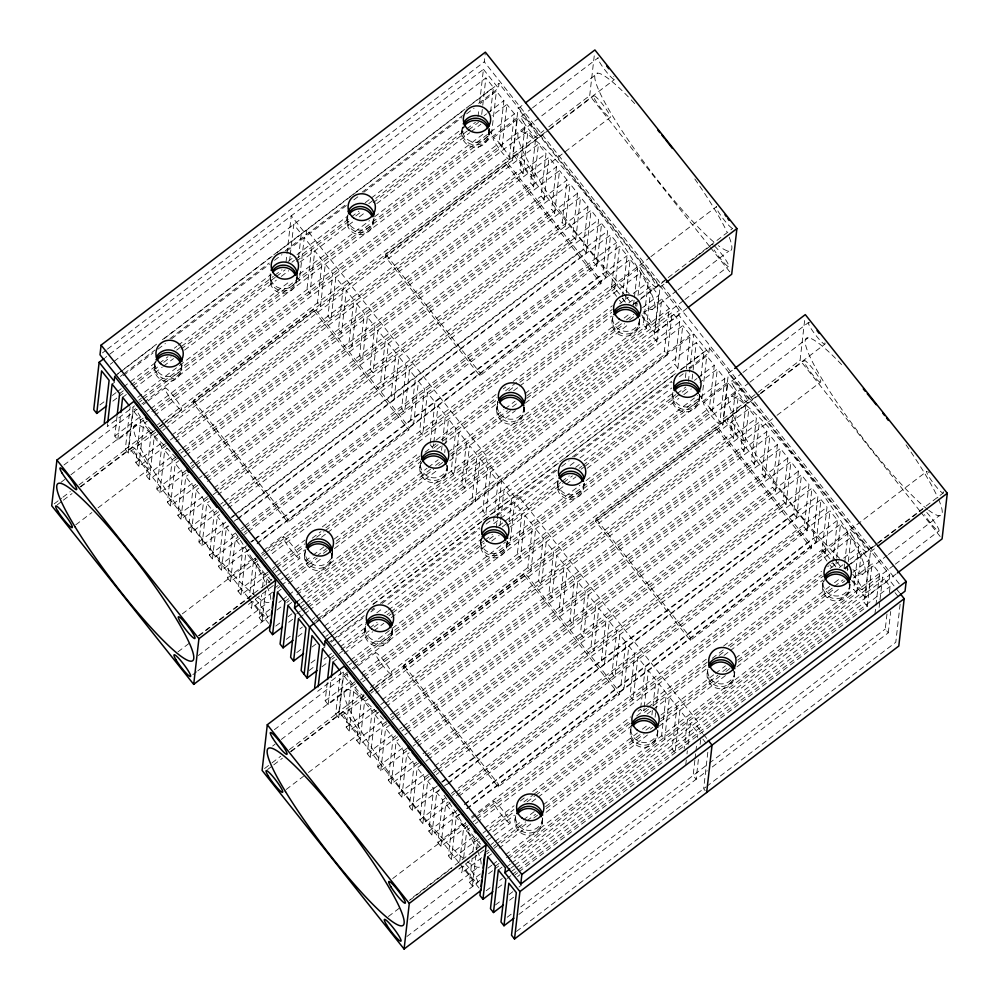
<?xml version="1.0" encoding="UTF-8"?>
<svg xmlns="http://www.w3.org/2000/svg" width="999" height="999" viewBox="0 0 999 999"><rect width="100%" height="100%" fill="white"/><g stroke="black" fill="none" stroke-linecap="round" stroke-linejoin="round"><path stroke-width="0.75" stroke-dasharray="5 3.75" d="M107.617 423.613L107.268 426.648L134.54 405.869M143.819 420.042L117.795 439.885L114.785 436.101L117.033 416.358M117.795 439.885L120.729 414.061M155.582 432.33L128.309 453.121L125.3 449.338L130.145 406.805M248.339 597.839L128.571 447.152L133.429 404.533M128.309 453.121L133.154 410.589L135.639 408.703M166.096 445.566L138.824 466.358L135.827 462.574L140.672 420.042L133.154 410.589M138.824 466.358L143.669 423.826L147.39 420.991M154.358 366.483L154.62 364.273M177.859 457.854L149.35 479.582L146.341 475.811L151.186 433.279L143.669 423.826M149.35 479.582L154.196 437.062L157.917 434.215M185.901 472.977L159.865 492.819L156.855 489.035L161.701 446.503L154.196 437.062M159.865 492.819L164.71 450.287L167.195 448.401M181.481 369.867L181.731 367.644M197.652 485.264L170.379 506.056L167.382 502.272L172.228 459.74L164.71 450.287M170.379 506.056L175.237 463.524L178.946 460.689M208.179 498.501L180.906 519.293L177.897 515.509L182.742 472.977L175.237 463.524M193.107 403.134L193.406 400.462L314.448 308.204L409.103 427.285L408.803 429.945L287.774 522.215L193.107 403.134L314.136 310.864L314.448 308.204M180.906 519.293L185.752 476.76L188.224 474.862M218.694 511.738L191.421 532.517L188.424 528.746L193.269 486.213L185.752 476.76M191.421 532.517L196.266 489.997L198.751 488.099M227.972 525.911L201.948 545.754L198.938 541.97L203.784 499.438L196.266 489.997M201.948 545.754L206.793 503.221L209.266 501.336M239.735 538.199L212.462 558.99L209.453 555.207L214.298 512.674L206.793 503.221M212.462 558.99L217.307 516.458L219.792 514.572M248.751 549.537L221.478 570.329L218.469 566.545L223.314 524.025L217.307 516.458M221.478 570.329L226.323 527.797L228.808 525.911M257.767 560.889L230.494 581.68L227.485 577.897L232.33 535.364L226.323 527.797M230.494 581.68L235.339 539.148L237.824 537.25M270.105 278.659L270.367 276.448M268.281 574.125L241.009 594.904L238.012 591.133L242.857 548.601L235.339 539.148M241.009 594.904L245.866 552.372L249.575 549.537M248.876 601.323L253.371 561.825L245.866 552.372M289.585 260.864L290.097 256.318M290.272 254.795L293.731 224.413L301.248 233.866L298.476 258.167M272.602 592.082L251.536 608.141L252.397 600.549M253.097 594.467L256.381 565.609L260.102 562.774M296.303 281.918L296.553 279.695M269.493 615.709L262.05 621.378L259.053 617.594L261.638 594.817M262.512 587.212L263.898 575.062L256.381 565.609M262.05 621.378L265.509 590.996M266.209 584.927L266.895 578.846L269.38 576.96M287.774 522.215L288.074 519.555L193.406 400.462M304.645 555.544L304.895 553.321M346.965 220.067L347.215 217.857M331.755 558.916L332.005 556.693M332.317 554.033L332.63 551.273M373.164 223.326L373.414 221.116M355.444 683.766L328.172 704.557L325.174 700.774L327.247 682.554M328.172 704.557L331.119 678.733M385.252 256.656L385.552 253.996L506.58 161.726L601.248 280.806L600.948 283.479L479.907 375.749L385.252 256.656L506.281 164.385L506.58 161.726M365.971 697.002L338.698 717.794L335.689 714.01L340.534 671.478M458.728 862.512L338.948 711.825L343.806 669.205M338.698 717.794L343.544 675.262L347.265 672.427M376.486 710.239L349.213 731.031L346.203 727.247L351.049 684.715L343.544 675.262M349.213 731.031L354.058 688.498L356.543 686.6M364.747 631.156L364.997 628.945M387 723.476L359.727 744.255L356.73 740.484L361.576 697.951L354.058 688.498M359.727 744.255L364.573 701.723L368.294 698.888M397.527 736.7L370.254 757.492L367.245 753.708L372.09 711.176L364.573 701.723M370.254 757.492L375.1 714.959L378.821 712.125M391.87 634.54L392.12 632.317M406.805 750.886L380.769 770.729L377.772 766.945L382.617 724.412L375.1 714.959M380.769 770.729L385.614 728.196L389.335 725.361M419.93 467.657L420.179 465.434M461.788 132.13L462.038 129.907M418.556 763.174L391.296 783.965L388.286 780.182L393.131 737.649L385.614 728.196M403.496 667.807L403.796 665.134L524.825 572.877L619.492 691.957L619.193 694.617L498.151 786.887L403.496 667.807L524.525 575.536L524.825 572.877M391.296 783.965L396.141 741.433L398.613 739.535M430.319 443.131L435.002 402.122L427.485 392.669L422.639 435.202L419.63 431.418L424.475 388.886L418.469 381.331L413.623 423.863L410.614 420.079L415.459 377.547L409.453 369.98L404.607 412.512L401.598 408.728L406.443 366.208L398.926 356.755L394.081 399.275L391.084 395.504L395.929 352.972L388.411 343.519L383.566 386.051L380.557 382.267L385.402 339.735L377.897 330.282L373.039 372.814L370.042 369.031L374.887 326.498L367.37 317.045L362.525 359.578L359.515 355.794L364.36 313.274L356.855 303.821L352.01 346.341L349.001 342.57L353.846 300.037L346.328 290.584L341.483 333.117L338.486 329.333L343.331 286.8L335.814 277.347L330.969 319.88L327.959 316.096L332.804 273.564L325.299 264.111L320.454 306.643L317.445 302.859L322.29 260.339L314.772 250.886L309.927 293.406L306.918 289.635L311.775 247.103L304.258 237.65L299.413 280.182L296.403 276.398L369.543 220.642M438.111 444.655L433.154 448.439L433.678 443.881M433.853 442.357L437.999 405.906L445.517 415.359L442.232 444.218M429.083 776.41L401.81 797.19L398.801 793.418L403.646 750.886L396.141 741.433M478.022 116.696L478.896 109.053M479.595 102.934L483.429 69.331L105.345 357.555M899.237 583.853L484.278 61.826L485.227 53.546M401.81 797.19L406.655 754.657L409.14 752.771M441.533 450.287L442.058 445.741M481.718 114.398L482.592 106.806M482.767 105.282L485.876 77.934L113.986 361.438M444.717 452.559L445.054 449.513M445.754 443.444L448.526 419.143L456.031 428.583L451.186 471.116L454.195 474.9L459.041 432.367L466.558 441.82L461.713 484.353L464.71 488.136L469.555 445.604L477.072 455.057L472.227 497.589L475.237 501.373L480.082 458.841L487.587 468.294L482.742 510.826L485.751 514.597L490.596 472.077L498.114 481.518L493.269 524.05L556.48 475.861M447.04 471.029L447.29 468.806M439.597 789.635L412.325 810.426L409.328 806.643L414.173 764.11L406.655 754.657M490.621 111.701L493.394 87.388L485.876 77.934M488.911 135.502L489.16 133.279M412.325 810.426L417.17 767.894L420.891 765.059M143.219 399.25L491.545 133.704L496.403 91.171L480.282 103.459M478.621 103.347L498.451 88.224L499.001 83.392L470.492 105.132M450.124 802.871L422.852 823.663L419.842 819.879L424.687 777.347L417.17 767.894M153.734 412.487L502.072 146.94L499.063 143.157L503.908 100.624L496.403 91.171M422.852 823.663L427.697 781.131L431.418 778.296M502.072 146.94L506.918 104.408L492.045 115.747M479.907 375.749L480.219 373.077L385.552 253.996M459.14 814.21L431.868 835.002L428.858 831.218L433.703 788.698L427.697 781.131M431.868 835.002L436.713 792.469L439.185 790.584M160.539 428.546L512.587 160.177L509.59 156.393L514.435 113.861L506.918 104.408M625.861 296.378L512.849 154.208L518.056 108.541L523.014 104.758M512.587 160.177L517.432 117.645L145.554 401.136M468.156 825.561L440.884 846.353L437.874 842.569L442.719 800.037L436.713 792.469M440.884 846.353L445.729 803.82L448.201 801.922M174.775 438.948L523.114 173.401L520.104 169.63L524.95 127.098L517.432 117.645M480.494 543.331L480.744 541.121M523.114 173.401L527.959 130.869L154.833 415.322M496.778 409.066L497.027 406.843M497.34 404.183L497.652 401.423M478.671 838.798L451.398 859.577L448.401 855.806L453.246 813.273L445.729 803.82M451.398 859.577L456.243 817.045L459.965 814.21M185.29 452.185L533.628 186.638L530.619 182.854L535.464 140.322L527.959 130.869M533.628 186.638L538.473 144.106L166.583 427.609M496.266 527.834L497.14 520.192M497.315 518.668L501.673 480.469M459.777 861.438L463.761 826.498L456.243 817.045M499.975 525.536L500.487 520.979M500.661 519.468L504.12 489.085L511.638 498.538L509.04 521.328M481.755 857.691L461.925 872.814L462.787 865.221M463.648 857.629L466.77 830.281L470.479 827.447M195.816 465.422L544.143 199.875L541.146 196.091L545.991 153.559L538.473 144.106M544.143 199.875L548.988 157.343L175.874 441.783M506.693 546.59L506.943 544.368M479.882 880.381L472.44 886.051L469.43 882.267L472.202 857.966M472.889 851.885L474.275 839.734L466.77 830.281M523.901 412.437L524.15 410.214M472.44 886.051L476.423 851.111M476.598 849.6L477.285 843.518L479.77 841.633M206.331 478.646L554.67 213.112L551.66 209.328L556.505 166.796L548.988 157.343M554.67 213.112L559.515 170.579L187.625 454.07M213.137 494.717L565.184 226.336L562.175 222.565L567.032 180.032L559.515 170.579M498.151 786.887L498.464 784.227L403.796 665.134M565.184 226.336L570.029 183.804L196.903 468.256M227.372 505.119L575.711 239.573L572.702 235.789L577.547 193.257L570.029 183.804M709.477 246.303L589.71 95.617L594.567 52.997M575.711 239.573L580.556 197.04L207.43 481.481M515.022 820.216L515.272 817.994M237.887 518.356L586.226 252.809L583.216 249.026L588.061 206.493L580.556 197.04M557.355 484.74L557.604 482.529M586.226 252.809L591.071 210.277L217.944 494.717M248.414 531.58L596.74 266.046L593.743 262.262L598.588 219.73L591.071 210.277M596.74 266.046L601.585 223.514L225.986 509.84M257.43 542.932L605.756 277.385L602.759 273.601L607.604 231.069L601.585 223.514M542.145 823.588L542.395 821.365M605.756 277.385L610.601 234.852L235.002 521.191M583.541 487.999L583.803 485.789M263.961 556.156L614.772 288.723L611.775 284.94L616.62 242.42L610.601 234.852M614.772 288.723L619.617 246.191L247.74 529.695M612.062 321.178L612.312 318.968M595.629 521.328L595.941 518.668L716.97 426.398L811.638 545.479L811.325 548.151L690.297 640.421L595.629 521.328L716.67 429.058L716.97 426.398M622.464 296.666L627.135 255.644L619.617 246.191M626.161 294.368L625.299 301.96L622.29 298.177M626.336 292.844L630.144 259.428L257.018 543.868M633.503 305.332L634.19 299.263M634.365 297.739L637.662 268.881L630.144 259.428M636.85 306.081L637.2 303.047M638.061 295.442L640.659 272.665L268.781 556.156M639.185 324.55L639.435 322.34M296.765 594.917L646.341 328.421L643.331 324.65L648.176 282.118L640.659 272.665M646.341 328.421L651.186 285.901L637.549 296.291M308.516 607.205L656.855 341.658L653.846 337.874L658.691 295.354L651.186 285.901M687.075 308.266L654.845 332.842L660.052 287.175L518.056 108.541M656.855 341.658L661.7 299.126L641.87 314.248M315.322 623.276L667.369 354.895L664.372 351.111L669.218 308.579L661.7 299.126M667.369 354.895L672.215 312.362L302.809 593.968M630.307 732.329L630.556 730.107M688.998 368.019L708.84 352.897L678.783 315.097L679.332 310.264L499.001 83.392M329.558 633.678L677.896 368.132L674.887 364.348L679.732 321.815L672.215 312.362M672.177 396.803L672.427 394.58M677.896 368.132L682.742 325.599L310.851 609.09M640.709 707.804L645.379 666.795L637.874 657.342L633.016 699.874L630.019 696.091L634.865 653.558L628.846 646.003L624 688.536L621.003 684.752L625.849 642.22L619.83 634.652L614.984 677.185L611.987 673.401L616.833 630.881L609.315 621.428L604.47 663.948L601.46 660.177L606.306 617.644L598.801 608.191L593.955 650.724L590.946 646.94L595.791 604.407L588.274 594.954L583.428 637.487L580.431 633.703L585.277 591.171L577.759 581.718L572.914 624.25L569.905 620.466L574.75 577.946L567.245 568.493L562.387 611.013L559.39 607.242L564.235 564.71L556.718 555.257L551.873 597.789L548.863 594.005L553.708 551.473L546.203 542.02L541.358 584.552L538.349 580.769L543.194 538.236L535.676 528.783L530.831 571.316L527.834 567.532L532.679 525.012L525.162 515.559L520.317 558.079L517.307 554.308L522.152 511.775L514.647 502.322L509.802 544.855L506.793 541.071L579.932 485.314M648.501 709.327L643.543 713.111L644.055 708.553M644.23 707.03L648.388 670.579L655.906 680.032L652.609 708.89M685.401 377.585L690.247 335.052L682.742 325.599M688.411 381.356L689.285 373.726M689.46 372.19L693.806 334.003L315.721 622.227M651.922 714.959L652.434 710.414M692.107 379.071L692.981 371.478M693.144 369.955L696.266 342.607L323.139 627.06M655.094 717.232L655.619 712.674M655.794 711.151L658.903 683.816L666.42 693.256L661.575 735.788L664.585 739.572L669.43 697.04L676.935 706.493L672.09 749.025L675.099 752.809L679.944 710.277L687.462 719.73L684.165 748.588M657.429 735.701L657.679 733.478M701.011 376.373L703.783 352.06L696.266 342.607M699.288 400.174L699.55 397.952M353.609 663.923L701.935 398.376L706.78 355.844L690.671 368.132M708.84 352.897L709.39 348.064L680.881 369.805M364.123 677.16L712.462 411.613L709.452 407.829L714.297 365.297L706.78 355.844M712.462 411.613L717.307 369.081L699.949 382.305M690.297 640.421L690.596 637.749L595.941 518.668M374.637 690.384L722.976 424.85L719.967 421.066L724.812 378.534L717.307 369.081M836.25 561.051L723.239 418.881L728.433 373.214L733.403 369.43M722.976 424.85L727.821 382.317L355.931 665.809M685.789 764.522L686.313 759.964M687 753.895L687.349 750.848M688.036 744.779L690.459 723.513L697.976 732.966L697.464 737.524M385.164 703.621L733.491 438.074L730.494 434.29L735.339 391.77L727.821 382.317M694.867 760.301L693.131 775.499L696.141 779.27L698.563 758.004M695.042 758.79L695.729 752.709M695.903 751.186L696.765 743.593M733.491 438.074L738.336 395.542L366.458 679.045M707.167 673.738L707.417 671.515M700.124 744.342L700.636 739.784M395.679 716.857L744.018 451.311L741.008 447.527L745.853 404.995L738.336 395.542M707.804 752.272L703.658 788.723L705.157 790.621M744.018 451.311L748.863 408.778L375.736 693.219M406.206 730.094L754.532 464.547L751.523 460.764L756.368 418.231L748.863 408.778M754.532 464.547L759.377 422.015L387.5 705.506M734.29 677.11L734.54 674.887M416.72 743.318L765.059 477.784L762.05 474.001L766.895 431.468L759.377 422.015M765.059 477.784L769.904 435.252L396.778 719.692M427.235 756.555L775.574 491.008L772.564 487.225L777.409 444.705L769.904 435.252M775.574 491.008L780.419 448.476L408.529 731.98M437.762 769.792L786.088 504.245L783.091 500.462L787.936 457.929L780.419 448.476M919.867 510.976L800.087 360.289L804.769 319.193M786.088 504.245L790.933 461.713L417.807 746.153M448.276 783.029L796.615 517.482L793.606 513.698L798.451 471.166L790.933 461.713M796.615 517.482L801.46 474.95L429.57 758.441M458.803 796.253L807.13 530.719L804.12 526.935L808.965 484.403L801.46 474.95M807.13 530.719L811.975 488.186L440.084 771.678M466.57 808.541L816.146 542.057L813.136 538.274L817.981 495.741L811.975 488.186M816.146 542.057L820.991 499.525L445.392 785.863M476.835 818.943L825.162 553.396L822.152 549.612L827.01 507.092L820.991 499.525M825.162 553.396L830.007 510.864L454.408 797.202M822.452 585.851L822.701 583.641M832.854 561.338L837.524 520.317L830.007 510.864M836.55 559.04L835.688 566.633L832.679 562.849L827.721 566.633M836.725 557.517L840.534 524.1L467.407 808.541M844.068 568.493L844.58 563.936M844.754 562.412L848.039 533.553L840.534 524.1M847.239 570.754L848.101 563.161M848.276 561.638L851.048 537.337L479.158 820.828M849.575 589.223L849.824 587.012M508.391 858.641L856.717 593.094L853.72 589.323L858.566 546.79L851.048 537.337M856.717 593.094L861.563 550.574L847.926 560.963M518.906 871.877L867.244 606.331L864.235 602.547L869.08 560.027L861.563 550.574M896.215 573.888L865.234 597.514L870.429 551.848L728.433 373.214M867.244 606.331L872.09 563.798L853.496 577.971M874.924 614.273L875.798 606.668M875.961 605.157L879.595 573.251L872.09 563.798M879.145 607.417L879.832 601.336M880.007 599.825L882.604 577.035L509.478 861.475M899.5 592.757L889.172 579.77L889.722 574.937L709.39 348.064M712.25 766.995L888.273 632.804L885.276 629.02L887 613.836M889.422 592.569L890.121 586.488L882.604 577.035M888.273 632.804L890.696 611.538M900.124 604.283L895.791 642.257L707.367 785.888M102.472 352.884L106.194 350.05M107.43 349.113L484.278 61.826M110.277 364.273L112.75 362.387M117.782 373.726L157.455 343.481M162.412 339.71L348.351 197.952M349.6 197.015L464.885 109.128M466.121 108.179L493.394 87.388M114.723 376.348L119.68 372.565M120.916 371.616L155.632 345.167M164.298 338.549L272.153 256.331M277.11 252.547L463.049 110.802M120.367 376.448L122.852 374.563M124.088 373.614L155.07 350M169.955 338.649L269.118 263.049M285.239 250.774L345.979 204.47M362.088 192.183L462.5 115.634M112.113 384.128L114.598 382.23M123.277 375.612L153.022 352.934M157.979 349.163L165.422 343.481M171.616 338.761L269.543 264.111M274.5 260.327L281.943 254.658M286.9 250.874L346.403 205.519M353.846 199.85L358.803 196.066M363.761 192.283L461.688 117.632M466.645 113.849L474.088 108.179M99.937 404.92L104.895 401.136M112.338 395.467L116.059 392.632M117.295 391.683L122.253 387.899M123.501 386.963L155.732 362.387M174.326 348.214L176.798 346.328M178.034 345.379L271.004 274.5M292.083 258.441L285.889 263.162L291.283 215.796L306.306 234.703L306.855 229.87L487.187 456.73L486.638 461.563L516.695 499.375L517.245 494.542L697.577 721.403L697.027 726.236L702.659 733.328M297.04 254.658L347.864 215.909M365.222 202.685L370.179 198.901M371.416 197.964L464.385 127.085M119.63 393.569L123.352 390.734M130.782 385.065L158.054 364.285M159.291 363.336L167.969 356.718M176.648 350.1L180.369 347.265M181.606 346.328L273.339 276.398M274.575 275.449L282.018 269.78M291.933 262.225L294.418 260.327M295.654 259.39L358.878 211.189M368.793 203.634L465.484 129.92M466.72 128.971L475.399 122.365M484.078 115.747L486.55 113.861M487.799 112.912L503.908 100.624M112.862 401.136L117.82 397.352M119.068 396.416L125.262 391.683M132.705 386.014L158.729 366.171M163.686 362.387L171.129 356.718M181.044 349.163L275.249 277.335M276.498 276.398L285.177 269.78M296.328 261.276L350.874 219.693M355.831 215.921L362.025 211.189M373.189 202.685L467.395 130.869M468.631 129.92L478.558 122.365M122.64 397.352L126.349 394.518M133.791 388.848L162.3 367.12M163.536 366.171L173.464 358.616M184.615 350.1L276.348 280.182M281.306 276.398L288.748 270.729M299.9 262.225L354.445 220.642M359.403 216.858L365.597 212.138M376.76 203.634L469.73 132.755M470.966 131.806L480.881 124.251M137.737 397.352L290.209 281.119M374.5 216.858L483.591 133.704M138.824 400.187L141.309 398.301M142.545 397.352L514.435 113.861M139.498 402.085L141.983 400.199M141.833 403.971L144.306 402.085M63.986 465.01L137.125 409.253A13.661 1.911 52.7 0 0 144.867 422.889A13.661 1.911 52.7 0 0 153.384 429.707M143.219 404.607L146.878 401.823M148.089 400.886L165.16 387.887M493.369 137.675L531.318 108.741M532.554 107.805L598.264 57.717A13.661 1.911 52.7 0 0 607.105 72.702A13.661 1.911 52.7 0 0 613.748 76.461M114.785 436.101L142.058 415.322M147.015 411.538L149.488 409.64M150.737 408.703L499.063 143.157M140.672 420.042L143.144 418.156M151.823 411.538L524.95 127.098M61.014 482.305L64.723 479.47M70.929 474.75L136.626 424.662M520.904 131.718L597.764 73.127M125.3 449.338L152.572 428.546M157.53 424.775L160.015 422.877M161.251 421.94L509.59 156.393M54.196 503.858L61.626 498.189M62.862 497.24L70.305 491.57M78.983 484.952L128.571 447.152M512.849 154.208L543.843 130.582M548.801 126.798L589.71 95.617M80.082 486.863L153.222 431.106M159.316 426.461L164.186 422.739M165.409 421.815L181.256 409.74A13.661 1.911 52.7 0 0 171.328 393.456A13.661 1.911 52.7 0 0 167.033 393.231A13.661 1.911 52.7 0 0 181.256 409.74M509.465 159.528A13.661 1.911 52.7 0 0 499.537 143.244A13.661 1.911 52.7 0 0 495.254 143.032A13.661 1.911 52.7 0 0 509.465 159.528L548.663 129.658M549.9 128.709L614.36 79.57M57.18 504.882L62.138 501.098M63.374 500.149L72.053 493.543M80.732 486.925L132.792 447.24M151.186 433.279L154.907 430.444M159.865 426.66L162.338 424.775M163.586 423.826L548.064 130.657M549.3 129.72L593.93 95.692M162.874 430.444L165.347 428.546M135.827 462.574L163.099 441.783M171.766 435.164L520.104 169.63M161.701 446.503L165.422 443.668M170.379 439.897L545.991 153.559M75.749 524.837L91.871 512.562M98.064 507.829L148.888 469.093A13.661 1.911 52.7 0 0 138.961 452.809A13.661 1.911 52.7 0 0 134.678 452.584A13.661 1.911 52.7 0 0 148.888 469.093M533.179 176.136A13.661 1.911 52.7 0 0 523.239 159.852A13.661 1.911 52.7 0 0 518.956 159.64A13.661 1.911 52.7 0 0 533.179 176.136L610.027 117.545A13.661 1.911 52.7 0 0 600.099 101.261A13.661 1.911 52.7 0 0 595.816 101.049A13.661 1.911 52.7 0 0 610.027 117.545M146.341 475.811L173.614 455.02M178.571 451.236L181.056 449.35M182.293 448.401L530.619 182.854M172.228 459.74L175.949 456.905M180.906 453.121L183.379 451.236M184.628 450.287L556.505 166.796M183.903 456.905L186.388 455.02M156.855 489.035L184.128 468.256M190.334 463.524L541.146 196.091M182.742 472.977L186.463 470.142M191.421 466.358L193.906 464.473M195.142 463.524L567.032 180.032M192.095 468.256L194.58 466.358M167.382 502.272L194.655 481.481M199.613 477.709L202.085 475.811M203.334 474.875L551.66 209.328M193.269 486.213L195.742 484.315M204.42 477.709L577.547 193.257M177.897 515.509L205.17 494.717M213.848 488.099L562.175 222.565M203.784 499.438L207.505 496.603M214.935 490.934L588.061 206.493M188.424 528.746L215.684 507.954M220.654 504.17L223.127 502.285M224.363 501.336L572.702 235.789M214.298 512.674L216.783 510.789M222.977 506.056L598.588 219.73M198.938 541.97L226.211 521.191M231.169 517.407L233.641 515.509M234.89 514.572L583.216 249.026M223.314 524.025L225.799 522.127M231.993 517.407L607.604 231.069M234.178 521.191L236.651 519.293M232.33 535.364L234.815 533.478M241.009 528.746L243.494 526.86M244.73 525.911L616.62 242.42M209.453 555.207L236.726 534.415M241.683 530.644L244.168 528.746M245.404 527.809L593.743 262.262M244.018 532.529L246.503 530.644M244.693 534.415L247.178 532.529M218.469 566.545L245.742 545.766M250.699 541.982L253.184 540.097M254.42 539.148L602.759 273.601M242.857 548.601L246.578 545.766M251.536 541.982L254.008 540.097M255.257 539.148L627.135 255.644M227.485 577.897L254.757 557.105M263.436 550.486L611.775 284.94M182.317 613.873L255.444 558.116A13.661 1.911 52.7 0 1 256.368 558.516M261.538 553.471L283.479 536.738M611.7 286.538L649.65 257.605M650.886 256.656L716.583 206.581A13.661 1.911 52.7 0 0 723.226 218.806A13.661 1.911 52.7 0 0 733.054 228.084M253.371 561.825L257.093 558.99M262.05 555.219L264.535 553.321M265.771 552.385L637.662 268.881M265.06 558.99L267.532 557.105M238.012 591.133L265.284 570.342M273.963 563.723L304.945 540.097M322.302 526.873L418.993 453.159M436.351 439.935L497.09 393.618M503.284 388.898L505.769 387.013M513.199 381.343L612.375 305.744M263.898 575.062L267.607 572.227M272.577 568.443L275.05 566.558M276.286 565.609L304.795 543.881M312.237 538.211L320.916 531.593M325.874 527.809L420.079 455.994M425.05 452.21L436.201 443.706M441.158 439.935L496.94 397.402M505.619 390.784L612.225 309.515M619.667 303.846L628.346 297.24M633.304 293.456L648.176 282.118M273.239 570.342L275.724 568.443M276.96 567.507L304.233 546.715M316.633 537.262L324.063 531.593M325.312 530.644L419.518 458.828M443.069 440.871L497.614 399.3M508.778 390.784L514.972 386.064M519.93 382.28L611.663 312.35M275.574 572.227L305.332 549.55M321.441 537.262L326.398 533.491M327.635 532.542L420.616 461.663M436.725 449.375L441.683 445.604M442.919 444.655L498.713 402.135M513.586 390.796L518.543 387.013M519.78 386.064L611.513 316.134M628.87 302.909L632.592 300.075M198.414 635.726L271.541 579.969M277.647 575.324L282.517 571.603M283.741 570.679L299.588 558.591A13.661 1.911 52.7 0 0 289.648 542.32A13.661 1.911 52.7 0 0 285.364 542.095A13.661 1.911 52.7 0 0 299.588 558.591M632.667 304.67L636.326 301.885M641.196 298.164L666.982 278.509M668.219 277.572L732.679 228.434M177.984 651.847L190.384 642.394M199.063 635.789L251.124 596.091A13.661 1.911 52.7 0 0 250.961 597.489M635.401 303.147L639.123 300.312M640.359 299.363L666.395 279.52M692.432 259.678L712.262 244.555M660.052 287.175L665.009 283.391M273.326 585.464L248.526 604.358L251.536 608.141M280.756 579.795L283.241 577.897M284.478 576.96L311.75 556.168M312.987 555.219L324.151 546.715M334.066 539.16L427.035 468.281M428.271 467.332L438.186 459.777M448.101 452.222L503.896 409.69M505.132 408.753L515.047 401.186M524.962 393.631L619.18 321.803M624.138 318.032L630.332 313.299M274.413 588.299L278.134 585.464M285.564 579.795L315.322 557.117M316.558 556.168L326.473 548.613M336.388 541.046L430.606 469.23M435.564 465.447L440.522 461.663M450.437 454.108L507.467 410.639M512.425 406.855L518.618 402.135M527.297 395.517L621.503 323.701M626.46 319.917L633.903 314.248M642.582 307.63L658.691 295.354M277.572 588.299L280.045 586.413M281.281 585.464L286.238 581.68M287.487 580.744L317.232 558.054M323.426 553.334L327.148 550.499M335.826 543.881L433.753 469.23M438.711 465.447L443.681 461.663M451.111 455.994L510.614 410.639M526.735 398.351L624.662 323.701M629.62 319.917L634.577 316.134M277.422 592.082L281.144 589.248M288.574 583.578L322.04 558.054M334.44 548.613L438.573 469.23M449.725 460.726L515.422 410.639M525.337 403.084L629.47 323.701M198.289 655.531L267.707 602.609M651.985 309.665L676.785 290.759M678.021 289.822L728.845 251.074M259.053 617.594L271.441 608.141M278.883 602.472L281.356 600.586M282.605 599.637L287.562 595.866M288.798 594.917L293.756 591.133M294.992 590.197L643.331 324.65M284.927 601.535L288.649 598.701M297.327 592.082L669.218 308.579M276.923 610.039L281.893 606.256M286.85 602.472L289.323 600.586M192.844 674.65L196.566 671.815M197.802 670.866L267.22 617.944M651.498 325L683.728 300.424M684.977 299.488L728.358 266.408M287.937 605.307L291.658 602.472M297.527 601.323L300.012 599.425M301.248 598.488L679.332 310.264M300.699 603.321L678.783 315.097M275.761 626.098L280.719 622.327M288.162 616.658L291.883 613.823M300.562 607.205L304.27 604.37M305.519 603.421L653.846 337.874M296.691 613.823L300.412 610.988M301.648 610.039L305.369 607.205M306.606 606.256L679.732 321.815M288.686 622.327L293.644 618.543M303.559 610.988L307.28 608.154M299.7 617.607L303.421 614.772M304.658 613.823L309.615 610.039M286.288 639.335L291.246 635.564M299.925 628.945L302.397 627.047M312.312 619.492L314.797 617.607M316.034 616.658L664.372 351.111M314.648 621.378L317.133 619.492M318.369 618.543L690.247 335.052M297.964 636.5L302.922 632.729M296.803 652.572L301.76 648.788M322.839 632.729L325.312 630.831M326.561 629.894L674.887 364.348M312.2 646.902L315.921 644.068M325.836 636.513L328.321 634.615M328.172 638.398L365.359 610.052M372.802 604.383L481.88 521.216M483.129 520.279L675.262 373.801M680.219 370.017L703.783 352.06M327.585 639.123L330.07 637.237M331.306 636.288L367.257 608.891M373.451 604.158L559.39 462.412M564.348 458.628L675.923 373.589M329.508 642.07L331.993 640.184M333.229 639.235L364.223 615.609M371.665 609.939L374.138 608.054M380.332 603.321L479.508 527.722M495.616 515.447L556.368 469.143M572.477 456.855L671.653 381.256M322.502 648.801L324.975 646.902M331.181 642.182L364.647 616.67M370.841 611.937L375.799 608.154M382.005 603.433L479.932 528.783M486.126 524.05L492.332 519.33M497.29 515.546L556.793 470.192M561.75 466.408L569.18 460.739M574.138 456.955L672.077 382.305M679.507 376.635L683.229 373.801M311.039 662.974L315.996 659.19M333.354 645.966L335.839 644.068M337.075 643.131L364.348 622.34M376.748 612.887L382.942 608.166M387.899 604.383L479.632 534.453M570.117 465.472L575.087 461.688M580.044 457.904L671.765 387.974M309.091 670.529L315.284 665.809M323.963 659.19L326.448 657.305M327.684 656.355L331.406 653.521M340.085 646.902L366.109 627.06M384.702 612.887L387.187 611.001M388.424 610.052L482.642 538.236M498.751 525.949L503.708 522.165M504.945 521.216L558.254 480.581M575.611 467.357L579.32 464.523M584.29 460.739L674.775 391.758M330.02 658.241L333.728 655.406M341.171 649.737L368.444 628.958M369.68 628.009L377.123 622.34M387.038 614.772L389.523 612.887M390.759 611.937L483.728 541.071M484.965 540.122L492.407 534.453M502.322 526.898L560.589 482.48M561.825 481.53L569.268 475.861M579.183 468.306L581.655 466.408M582.892 465.472L675.873 394.593M677.11 393.643L685.789 387.038M694.467 380.419L696.94 378.534M698.176 377.585L714.297 365.297M322.015 666.758L326.973 662.974M331.93 659.19L334.403 657.305M339.36 653.521L369.118 630.844M374.076 627.06L380.269 622.34M388.948 615.721L391.433 613.836M392.669 612.887L484.403 542.957M489.36 539.173L495.554 534.453M506.718 525.949L562.499 483.429M563.736 482.48L572.415 475.861M581.093 469.243L583.566 467.357M584.815 466.408L687.699 387.974M333.017 662.025L336.738 659.19M344.18 653.521L372.689 631.793M373.926 630.844L383.841 623.289M391.283 617.619L486.738 544.842M491.695 541.071L499.125 535.402M510.289 526.898L564.835 485.314M566.071 484.365L575.986 476.81M587.137 468.306L678.87 398.376M683.828 394.593L691.271 388.923M346.878 662.974L349.363 661.088M350.599 660.139L505.556 542.02M586.126 480.594L697.689 395.542M349.213 664.859L351.685 662.974M352.934 662.025L724.812 378.534M317.657 691.32L344.93 670.541M352.222 668.643L354.695 666.758M274.375 729.682L347.502 673.925M353.596 669.28L357.255 666.495M358.479 665.559L375.537 652.559M703.758 402.347L741.708 373.414M742.944 372.477L808.641 322.39M325.174 700.774L352.435 679.994M361.114 673.376L709.452 407.829M351.049 684.715L354.77 681.88M362.212 676.211L735.339 391.77M272.64 746.041L275.112 744.143M281.306 739.422L347.015 689.335M731.293 396.391L748.651 383.154M749.887 382.217L808.154 337.799M360.402 679.994L362.887 678.096M362.737 681.88L365.222 679.994M335.689 714.01L362.962 693.219M370.392 687.549L719.967 421.066M264.573 768.531L270.779 763.798M272.015 762.861L280.694 756.243M289.373 749.625L338.948 711.825M723.239 418.881L800.087 360.289M290.472 751.535L363.611 695.779M369.705 691.133L374.575 687.412M375.799 686.488L391.645 674.412A13.661 1.911 52.7 0 0 381.705 658.129A13.661 1.911 52.7 0 0 377.422 657.904A13.661 1.911 52.7 0 0 391.645 674.412M719.854 424.2A13.661 1.911 52.7 0 0 709.927 407.917A13.661 1.911 52.7 0 0 705.631 407.704A13.661 1.911 52.7 0 0 719.854 424.2L759.04 394.33M760.289 393.381L824.749 344.243M267.57 769.555L272.527 765.771M273.763 764.822L282.442 758.216M291.121 751.598L343.181 711.912M727.459 418.956L759.69 394.393M760.926 393.444L804.32 360.364M361.576 697.951L364.048 696.053M369.006 692.282L372.727 689.447M373.963 688.498L745.853 404.995M370.929 693.219L373.401 691.333M346.203 727.247L373.476 706.455M382.155 699.837L730.494 434.29M372.09 711.176L374.575 709.29M380.769 704.57L756.368 418.231M383.778 708.353L386.251 706.455M286.139 789.51L303.496 776.285M308.454 772.502L359.278 733.766A13.661 1.911 52.7 0 0 349.35 717.482A13.661 1.911 52.7 0 0 345.055 717.257A13.661 1.911 52.7 0 0 359.278 733.766M743.556 440.809A13.661 1.911 52.7 0 0 733.628 424.525A13.661 1.911 52.7 0 0 729.345 424.313A13.661 1.911 52.7 0 0 743.556 440.809L775.786 416.246M777.035 415.297L820.416 382.217A13.661 1.911 52.7 0 0 810.489 365.934A13.661 1.911 52.7 0 0 806.193 365.721A13.661 1.911 52.7 0 0 820.416 382.217M356.73 740.484L384.003 719.692M390.197 714.959L392.682 713.074M393.918 712.125L741.008 447.527M382.617 724.412L386.326 721.578M391.283 717.794L393.768 715.908M395.005 714.959L766.895 431.468M391.958 719.692L394.443 717.806M367.245 753.708L394.518 732.929M399.475 729.145L401.96 727.247M403.196 726.31L751.523 460.764M393.131 737.649L395.604 735.764M401.81 731.031L404.283 729.145M405.532 728.196L777.409 444.705M404.82 734.814L407.292 732.929M377.772 766.945L405.032 746.153M413.711 739.547L762.05 474.001M403.646 750.886L407.367 748.051M414.81 742.382L787.936 457.929M412.999 746.153L415.484 744.267M388.286 780.182L414.323 760.339M422.989 753.721L772.564 487.225M414.173 764.11L416.645 762.225M425.324 755.606L798.451 471.166M425.849 761.288L428.334 759.39M398.801 793.418L426.073 772.627M434.752 766.008L783.091 500.462M424.687 777.347L428.409 774.512M433.366 770.729L808.965 484.403M434.041 772.627L436.513 770.741M436.376 774.512L438.848 772.627M409.328 806.643L436.6 785.863M441.558 782.08L793.606 513.698M433.703 788.698L437.425 785.863M442.382 782.08L817.981 495.741M444.555 785.863L447.04 783.965M442.719 800.037L445.204 798.151M451.398 793.418L827.01 507.092M419.842 819.879L447.115 799.088M452.072 795.316L454.557 793.418M455.794 792.482L804.12 526.935M428.858 831.218L456.131 810.439M464.81 803.82L813.136 538.274M453.246 813.273L456.955 810.439M464.398 804.769L837.524 520.317M437.874 842.569L465.147 821.777M471.341 817.057L822.152 549.612M392.694 878.546L465.834 822.789A13.661 1.911 52.7 0 0 471.403 833.591A13.661 1.911 52.7 0 0 481.93 844.642L410.04 899.45M471.928 818.144L493.868 801.41M822.077 551.211L926.972 471.241M463.761 826.498L466.246 824.612M476.161 817.057L848.039 533.553M473.114 821.777L475.586 819.892M475.449 823.663L477.922 821.777M448.401 855.806L475.661 835.014M484.34 828.396L514.098 805.718M520.292 800.986L526.485 796.265M532.692 791.545L630.619 716.882M638.061 711.213L640.534 709.327L643.543 713.111M646.74 704.607L706.231 659.24M723.588 646.016L821.515 571.353M474.275 839.734L476.76 837.849M482.954 833.116L513.948 809.502M523.863 801.935L532.542 795.316M533.778 794.38L629.233 721.615M636.675 715.946L646.59 708.378M647.827 707.442L707.329 662.075M712.287 658.291L723.438 649.787M728.396 646.016L821.378 575.137M830.044 568.518L838.723 561.913M843.68 558.129L858.566 546.79M487.35 832.179L514.622 811.388M527.022 801.935L534.453 796.265M535.689 795.316L631.143 722.552M653.458 705.544L706.768 664.909M719.155 655.456L725.361 650.736M730.319 646.952L823.288 576.086M485.964 836.9L514.473 815.172M531.83 801.935L536.788 798.164M538.024 797.214L632.242 725.399M647.115 714.048L652.072 710.277M653.309 709.327L707.854 667.744M723.975 655.469L728.933 651.685M730.169 650.736L823.139 579.87M839.26 567.582L842.969 564.747M488.024 839.997L492.907 836.275M494.118 835.351L509.965 823.263A13.661 1.911 52.7 0 0 500.037 806.992A13.661 1.911 52.7 0 0 495.754 806.767A13.661 1.911 52.7 0 0 509.965 823.263M844.28 568.419L846.715 566.558M847.926 565.634L876.135 544.13M877.372 543.181L943.068 493.106M388.374 916.52L400.761 907.067M409.44 900.461L451.585 868.331M845.791 567.819L849.512 564.984M850.748 564.035L876.785 544.193M878.021 543.244L921.403 510.177M870.429 551.848L876.635 547.115M483.703 850.137L458.916 869.03L461.925 872.814M491.146 844.467L493.618 842.569M494.867 841.633L522.14 820.841M523.376 819.892L534.527 811.388M543.206 804.769L637.424 732.954M642.382 729.17L648.576 724.45M660.976 714.997L714.273 674.362M715.521 673.426L725.436 665.858M735.351 658.304L829.557 586.475M834.515 582.704L840.721 577.971M484.802 852.971L488.523 850.137M493.481 846.353L495.954 844.467M497.19 843.518L525.711 821.79M526.948 820.841L535.626 814.222M545.541 806.668L640.996 733.903M645.953 730.119L652.147 725.399M660.826 718.781L717.844 675.312M722.801 671.528L727.759 667.757M737.687 660.189L833.129 587.424M834.377 586.475L843.044 579.87M852.971 572.302L869.08 560.027M486.713 853.92L489.198 852.022M494.155 848.251L527.622 822.726M533.816 818.006L537.537 815.172M546.216 808.553L644.143 733.903M650.337 729.17L652.822 727.284M660.264 721.615L721.003 675.312M725.961 671.528L730.918 667.757M738.361 662.087L835.039 588.374M842.482 582.704L844.967 580.806M487.799 856.755L491.52 853.92M498.963 848.251L532.43 822.726M546.066 812.337L648.95 733.903M658.878 726.335L725.811 675.312M736.962 666.808L839.859 588.374M409.915 919.255L478.096 867.282M862.374 574.338L887.162 555.432M888.411 554.495L939.235 515.746M469.43 882.267L480.594 873.763M488.024 868.094L491.745 865.259M492.982 864.31L496.703 861.475M505.382 854.869L853.72 589.323M495.317 866.208L499.038 863.373M506.481 857.704L879.595 573.251M488.548 873.763L493.518 869.979M494.755 869.043L500.949 864.31M406.943 936.488L477.609 882.616M861.887 589.672L894.117 565.097M895.354 564.16L938.748 531.081M498.326 869.979L502.047 867.144M506.68 866.932L510.389 864.098M511.638 863.161L889.722 574.937M511.088 867.994L513.561 866.096M514.797 865.159L889.172 579.77M486.151 890.771L491.108 887M499.787 880.381L502.272 878.496M510.939 871.877L514.66 869.043M515.896 868.094L864.235 602.547M507.08 878.496L510.801 875.661M512.037 874.712L516.995 870.928M518.231 869.992L890.121 586.488M497.839 887.949L502.797 884.165M515.184 874.712L517.669 872.826M517.519 876.598L520.004 874.712M495.429 904.957L501.623 900.236M509.065 894.555L512.787 891.72M518.981 887L521.466 885.114M509.59 900.236L514.547 896.453M507.192 917.244L512.15 913.461M520.829 906.855L708.004 764.16M709.253 763.211L885.276 629.02M518.868 914.41L707.292 770.766M516.471 931.418L706.131 786.837M710.451 247.515L729.769 271.815M920.841 512.187L940.159 536.488M483.429 69.331L498.451 88.224M895.004 592.632L898.763 597.365M626.835 297.602L631.655 303.671M642.282 317.045L654.845 332.842M837.212 562.275L842.045 568.344M851.71 580.494L865.234 597.514M488.548 129.92L491.545 133.704M698.938 394.593L701.935 398.376M506.281 164.385L600.948 283.479M716.67 429.058L811.325 548.151M703.596 734.515L707.354 739.235M702.859 739.11L707.554 745.017M430.144 444.655L433.154 448.439M314.136 310.864L408.803 429.945M524.525 575.536L619.193 694.617M266.895 578.846L271.591 584.752M477.285 843.518L480.107 847.065M249.313 599.05L268.631 623.364M459.702 863.723L479.021 888.024M643.756 311.363A13.661 1.911 52.7 0 1 651.81 324.85A13.661 1.911 52.7 0 1 641.683 314.897M636.013 306.256A13.661 1.911 52.7 0 1 637.724 304.67M629.258 293.644A111.264 15.522 52.7 0 1 520.229 144.818A111.264 15.522 52.7 0 1 596.615 208.429A111.264 15.522 52.7 0 1 644.542 306.368M729.258 237.287A111.264 15.522 52.7 0 1 718.368 245.642M713.773 241.958A111.264 15.522 52.7 0 1 609.402 110.577A111.264 15.522 52.7 0 1 630.094 98.739M631.218 99.912A111.264 15.522 52.7 0 1 635.951 104.97M694.829 178.983A111.264 15.522 52.7 0 1 698.95 184.94M699.737 186.114A111.264 15.522 52.7 0 1 726.922 231.88M714.572 246.079A13.661 1.911 52.7 0 1 726.473 261.051A13.661 1.911 52.7 0 1 726.036 264.885A13.661 1.911 52.7 0 1 714.135 249.912M711.887 244.892A13.661 1.911 52.7 0 1 713.174 244.955M852.684 574.238A13.661 1.911 52.7 0 1 862.249 589.335A13.661 1.911 52.7 0 1 852.072 579.57M845.629 569.218A13.661 1.911 52.7 0 1 848.101 569.343M839.647 558.316A111.264 15.522 52.7 0 1 730.319 408.691A111.264 15.522 52.7 0 1 809.34 476.173A111.264 15.522 52.7 0 1 852.946 569.667M938.573 499.363A111.264 15.522 52.7 0 1 928.758 510.314M927.659 509.478A111.264 15.522 52.7 0 1 821.091 377.46A111.264 15.522 52.7 0 1 841.608 364.585M906.056 444.855A111.264 15.522 52.7 0 1 937.961 497.989M943.231 491.695A13.661 1.911 52.7 0 1 935.813 486.238A13.661 1.911 52.7 0 1 926.61 471.59M927.884 471.653A13.661 1.911 52.7 0 1 929.295 472.777M824.899 342.844A13.661 1.911 52.7 0 1 815.296 334.615A13.661 1.911 52.7 0 1 809.565 322.789M926.76 512.512A13.661 1.911 52.7 0 1 937.761 527.272A13.661 1.911 52.7 0 1 935.863 529.033A13.661 1.911 52.7 0 1 924.525 514.585M922.277 509.565A13.661 1.911 52.7 0 1 922.651 509.228M477.435 850.898A111.264 15.522 52.7 0 1 467.619 861.85M463.012 858.166A111.264 15.522 52.7 0 1 356.381 722.851A111.264 15.522 52.7 0 1 386.176 722.24M444.08 795.192A111.264 15.522 52.7 0 1 476.823 849.525M363.761 694.38A13.661 1.911 52.7 0 1 356.343 688.923A13.661 1.911 52.7 0 1 347.14 674.263M465.621 864.06A13.661 1.911 52.7 0 1 476.623 878.808A13.661 1.911 52.7 0 1 474.725 880.569A13.661 1.911 52.7 0 1 463.386 866.121M267.045 586.226A111.264 15.522 52.7 0 1 257.23 597.177M256.131 596.341A111.264 15.522 52.7 0 1 146.953 459.865A111.264 15.522 52.7 0 1 177.76 459.74M235.364 532.929A111.264 15.522 52.7 0 1 266.433 584.852M271.915 579.632A13.661 1.911 52.7 0 1 263.187 571.753A13.661 1.911 52.7 0 1 255.082 558.453M255.232 599.388A13.661 1.911 52.7 0 1 266.246 614.135A13.661 1.911 52.7 0 1 264.348 615.896A13.661 1.911 52.7 0 1 252.997 601.448M850.124 584.34A13.661 13.387 6.5 0 1 834.914 595.941A13.661 13.387 6.5 0 1 823.001 580.968M734.839 672.227A13.661 13.387 6.5 0 1 719.63 683.828A13.661 13.387 6.5 0 1 707.717 668.855M657.979 730.818A13.661 13.387 6.5 0 1 641.595 742.22A13.661 13.387 6.5 0 1 631.356 725.162M542.694 818.705A13.661 13.387 6.5 0 1 527.484 830.306A13.661 13.387 6.5 0 1 515.584 815.334M699.849 395.292A13.661 13.387 6.5 0 1 684.627 406.893A13.661 13.387 6.5 0 1 672.727 391.92M584.565 483.179A13.661 13.387 6.5 0 1 569.343 494.78A13.661 13.387 6.5 0 1 557.442 479.807M639.735 319.668A13.661 13.387 6.5 0 1 624.525 331.268A13.661 13.387 6.5 0 1 612.624 316.296M524.45 407.555A13.661 13.387 6.5 0 1 508.066 418.956A13.661 13.387 6.5 0 1 497.827 401.898M374.175 218.506A13.661 13.387 6.5 0 1 358.966 230.107A13.661 13.387 6.5 0 1 347.065 215.135M297.29 273.601A13.661 13.387 6.5 0 1 283.891 288.798A13.661 13.387 6.5 0 1 270.205 273.726M182.043 364.985A13.661 13.387 6.5 0 1 166.821 376.573A13.661 13.387 6.5 0 1 154.92 361.601M447.602 466.146A13.661 13.387 6.5 0 1 431.206 477.547A13.661 13.387 6.5 0 1 420.979 460.489M507.704 541.77A13.661 13.387 6.5 0 1 492.495 553.371A13.661 13.387 6.5 0 1 480.594 538.399M392.42 629.645A13.661 13.387 6.5 0 1 376.036 641.058A13.661 13.387 6.5 0 1 365.796 624M332.28 550.536A13.661 13.387 6.5 0 1 318.881 565.734A13.661 13.387 6.5 0 1 305.195 550.661M489.547 128.284A13.661 13.387 6.5 0 1 475.437 142.32A13.661 13.387 6.5 0 1 462.35 127.248M849.787 583.516A13.661 13.387 6.5 0 1 834.602 598.613A13.661 13.387 6.5 0 1 823.601 580.257M734.502 671.39A13.661 13.387 6.5 0 1 719.917 686.55A13.661 13.387 6.5 0 1 707.916 669.23M583.878 483.528A13.199 12.937 6.5 0 1 569.105 496.99A13.199 12.937 6.5 0 1 558.079 480.319M699.512 394.455A13.661 13.387 6.5 0 1 684.914 409.615A13.661 13.387 6.5 0 1 672.926 392.295M849 583.453A13.661 13.387 6.5 0 1 834.352 600.824A13.661 13.387 6.5 0 1 824.425 580.394M733.716 671.34A13.661 13.387 6.5 0 1 720.254 688.811A13.661 13.387 6.5 0 1 708.054 670.354M699.263 396.678A13.661 13.387 6.5 0 1 682.317 411.438A13.661 13.387 6.5 0 1 674.824 390.384M583.516 484.627A13.199 12.937 6.5 0 1 568.843 499.213A13.199 12.937 6.5 0 1 558.216 481.481M832.005 567.494A13.661 1.911 52.7 0 1 829.819 564.847M826.96 561.063A13.661 1.911 52.7 0 1 821.902 551.236A13.661 1.911 52.7 0 1 830.444 559.428M833.291 563.211A13.661 1.911 52.7 0 1 835.776 566.87M639.397 318.843A13.661 13.387 6.5 0 1 624.213 333.941A13.661 13.387 6.5 0 1 613.211 315.584M524.113 406.718A13.661 13.387 6.5 0 1 508.928 421.815A13.661 13.387 6.5 0 1 497.927 403.471M373.489 218.856A13.199 12.937 6.5 0 1 358.142 232.23A13.199 12.937 6.5 0 1 348.077 214.585M489.123 129.783A13.661 13.387 6.5 0 1 473.938 144.88A13.661 13.387 6.5 0 1 462.937 126.536M639.148 321.054A13.661 13.387 6.5 0 1 623.963 336.151A13.661 13.387 6.5 0 1 612.961 317.794M523.326 406.668A13.661 13.387 6.5 0 1 509.865 424.138A13.661 13.387 6.5 0 1 497.677 405.681M488.336 129.72A13.661 13.387 6.5 0 1 473.101 147.015A13.661 13.387 6.5 0 1 464.435 125.712M373.127 219.955A13.199 12.937 6.5 0 1 358.466 234.54A13.199 12.937 6.5 0 1 347.827 216.808M621.628 302.822A13.661 1.911 52.7 0 1 619.442 300.175M616.583 296.391A13.661 1.911 52.7 0 1 611.513 286.563A13.661 1.911 52.7 0 1 620.054 294.755M622.914 298.539A13.661 1.911 52.7 0 1 625.386 302.197M331.98 553.196A13.661 13.387 6.5 0 1 316.795 568.294A13.661 13.387 6.5 0 1 305.781 549.937M447.265 465.309A13.661 13.387 6.5 0 1 432.08 480.407A13.661 13.387 6.5 0 1 421.066 462.05M296.641 277.447A13.199 12.937 6.5 0 1 281.855 290.909A13.199 12.937 6.5 0 1 270.841 274.238M181.706 364.148A13.661 13.387 6.5 0 1 166.521 379.245A13.661 13.387 6.5 0 1 155.507 360.889M331.181 553.134A13.661 13.387 6.5 0 1 317.732 570.604A13.661 13.387 6.5 0 1 305.532 552.16M446.466 465.247A13.661 13.387 6.5 0 1 431.83 482.629A13.661 13.387 6.5 0 1 421.89 462.2M180.906 364.086A13.661 13.387 6.5 0 1 166.259 381.456A13.661 13.387 6.5 0 1 156.331 361.026M296.266 278.546A13.199 12.937 6.5 0 1 281.606 293.119A13.199 12.937 6.5 0 1 270.966 275.399M542.357 817.869A13.661 13.387 6.5 0 1 527.772 833.029A13.661 13.387 6.5 0 1 515.771 815.708M657.642 729.982A13.661 13.387 6.5 0 1 642.469 745.079A13.661 13.387 6.5 0 1 631.455 726.723M507.017 542.12A13.199 12.937 6.5 0 1 491.67 555.494A13.199 12.937 6.5 0 1 481.605 537.849M392.083 628.821A13.661 13.387 6.5 0 1 376.898 643.918A13.661 13.387 6.5 0 1 365.896 625.561M542.107 820.092A13.661 13.387 6.5 0 1 526.923 835.189A13.661 13.387 6.5 0 1 515.921 816.832M657.392 732.205A13.661 13.387 6.5 0 1 642.207 747.302A13.661 13.387 6.5 0 1 631.206 728.945M391.833 631.043A13.661 13.387 6.5 0 1 376.648 646.128A13.661 13.387 6.5 0 1 365.646 627.784M506.655 543.219A13.199 12.937 6.5 0 1 491.995 557.792A13.199 12.937 6.5 0 1 481.356 540.072M523.289 121.653A13.661 1.911 52.7 0 0 537.499 138.162A13.661 1.911 52.7 0 0 527.572 121.878A13.661 1.911 52.7 0 0 523.289 121.653M641.608 270.517A13.661 1.911 52.7 0 0 655.831 287.013A13.661 1.911 52.7 0 0 645.903 270.741A13.661 1.911 52.7 0 0 641.608 270.517M733.666 386.326A13.661 1.911 52.7 0 0 747.889 402.834A13.661 1.911 52.7 0 0 737.961 386.551A13.661 1.911 52.7 0 0 733.666 386.326M851.997 535.189A13.661 1.911 52.7 0 0 866.22 551.685A13.661 1.911 52.7 0 0 856.28 535.414A13.661 1.911 52.7 0 0 851.997 535.189"/><path stroke-width="1.5" d="M56.918 460.077L51.711 505.744L193.706 684.377L270.567 625.786L275.761 580.119L133.766 401.486L56.918 460.077L198.913 638.711L193.706 684.377M104.096 358.491L99.138 362.275L93.744 409.64L96.753 413.424L106.668 405.856M101.099 345.117L100 354.782L520.766 884.127L905.044 591.171L906.155 581.505L485.377 52.16L101.099 345.117L521.865 874.45L520.766 884.127M96.753 413.424L101.598 370.891L109.116 380.344L104.258 422.877M107.792 422.102L112.113 384.128L119.63 393.569L117.208 414.835M120.904 412.55L122.64 397.352L129.208 405.631M270.779 620.192L269.568 630.831L272.577 634.615L282.492 627.047M271.303 615.634L271.815 611.088M272.165 608.041L272.852 601.972M273.202 598.925L273.888 592.857M272.577 634.615L277.422 592.082L284.927 601.535L280.082 644.068L283.092 647.839L293.007 640.284M267.295 724.75L262.1 770.416L404.096 949.05L480.944 890.459L486.151 844.792L344.156 666.158L267.295 724.75L409.29 903.383L404.096 949.05M283.092 647.839L287.937 605.307L295.454 614.76L290.609 657.292L293.606 661.076L303.534 653.521M327.585 639.123L325.1 641.021L324.55 645.854L294.505 608.041L295.055 603.209L114.723 376.348L114.173 381.181L99.138 362.275M293.606 661.076L298.451 618.543L305.969 627.996L301.124 670.529L307.13 678.096L317.058 670.529M304.133 674.313L309.528 626.947L314.485 623.164M307.13 678.096L311.988 635.564L319.493 645.017L314.648 687.549M318.169 686.775L322.502 648.801L330.02 658.241L327.597 679.507M331.293 677.222L333.017 662.025L339.598 670.304M480.644 889.422L479.957 895.504L482.954 899.287L492.882 891.72M480.994 886.388L481.68 880.306M482.03 877.272L482.717 871.203M483.066 868.156L484.627 854.495M482.954 899.287L487.799 856.755L495.317 866.208L490.472 908.74L493.481 912.512L503.396 904.957M493.481 912.512L498.326 869.979L505.844 879.432L500.986 921.965L503.996 925.748L513.911 918.193M900.436 593.943L904.195 598.676L898.8 646.028L514.522 938.985L519.917 891.62L504.882 872.714L505.432 867.881L325.1 641.021M503.996 925.748L508.841 883.216L516.358 892.669L511.513 935.201L514.522 938.985M525.486 102.872L594.904 49.95L736.9 228.584L731.705 274.25L688.311 307.33M706.655 792.507L712.05 745.142L708.291 740.421M734.64 368.481L805.294 314.623L947.289 493.256L942.082 538.923L897.464 572.939M198.913 638.711L275.761 580.119M666.246 282.442L736.9 228.584M295.055 603.209L297.527 601.323M294.505 608.041L299.463 604.258M409.29 903.383L486.151 844.792M877.871 546.178L947.289 493.256M504.882 872.714L509.84 868.93M521.865 874.45L906.155 581.505M519.917 891.62L904.195 598.676M657.854 130.207A111.264 15.522 52.7 0 1 659.852 132.655M661.85 135.115A111.264 15.522 52.7 0 1 664.822 138.824M665.821 140.06A111.264 15.522 52.7 0 1 672.389 148.451M724.949 214.797A13.661 1.911 52.7 0 1 726.398 216.671M727.796 218.581A13.661 1.911 52.7 0 1 729.108 220.454M606.618 65.934A13.661 1.911 52.7 0 1 608.791 68.769M863.261 388.898A111.264 15.522 52.7 0 1 865.246 391.271M867.232 393.668A111.264 15.522 52.7 0 1 876.198 404.732M882.779 413.124A111.264 15.522 52.7 0 1 884.652 415.559M886.525 418.007A111.264 15.522 52.7 0 1 888.386 420.467M817.007 330.607A13.661 1.911 52.7 0 1 819.168 333.441M408.091 747.639A111.264 15.522 52.7 0 1 410.102 750.087M412.088 752.559A111.264 15.522 52.7 0 1 415.06 756.268M415.996 757.454A111.264 15.522 52.7 0 1 421.64 764.66M474.188 831.006A13.661 1.911 52.7 0 1 475.649 832.891M186.85 470.042A111.264 15.522 52.7 0 1 188.786 472.29M210.314 498.776A111.264 15.522 52.7 0 1 216.858 507.33M145.479 417.47A13.661 1.911 52.7 0 1 146.94 419.355M824.387 576.535A13.661 13.387 6.5 0 1 849.874 579.695M708.616 665.471A13.661 13.387 6.5 0 1 734.802 668.731M631.755 724.063A13.661 13.387 6.5 0 1 657.954 727.322M516.97 810.888A13.661 13.387 6.5 0 1 542.669 815.209M673.626 388.536A13.661 13.387 6.5 0 1 699.812 391.795M558.828 475.362A13.661 13.387 6.5 0 1 584.315 478.533M613.998 311.863A13.661 13.387 6.5 0 1 639.71 316.171M498.713 399.75A13.661 13.387 6.5 0 1 524.2 402.909M347.952 211.751A13.661 13.387 6.5 0 1 374.15 215.01M271.091 270.342A13.661 13.387 6.5 0 1 297.29 273.601M156.306 357.167A13.661 13.387 6.5 0 1 182.005 361.488M421.366 459.39A13.661 13.387 6.5 0 1 447.352 461.501M481.968 533.953A13.661 13.387 6.5 0 1 507.679 538.274M366.196 622.901A13.661 13.387 6.5 0 1 392.17 625.012M306.081 547.277A13.661 13.387 6.5 0 1 332.28 550.536M463.236 123.864A13.661 13.387 6.5 0 1 489.21 125.974M825.349 577.222A13.661 13.387 6.5 0 1 849.575 582.367M708.803 667.082A13.661 13.387 6.5 0 1 733.553 668.019M558.941 478.234A13.199 12.937 6.5 0 1 583.553 481.293M673.813 390.147A13.661 13.387 6.5 0 1 698.563 391.084M825.099 579.432A13.661 13.387 6.5 0 1 848.576 582.355M709.814 667.32A13.661 13.387 6.5 0 1 733.291 670.242M674.824 390.384A13.661 13.387 6.5 0 1 698.301 393.306M559.902 478.546A13.199 12.937 6.5 0 1 582.592 481.368M613.698 314.523A13.661 13.387 6.5 0 1 638.448 315.472M499.675 400.437A13.661 13.387 6.5 0 1 523.901 405.582M348.551 213.561A13.199 12.937 6.5 0 1 373.176 216.621M464.685 123.489A13.661 13.387 6.5 0 1 488.174 126.411M614.71 314.76A13.661 13.387 6.5 0 1 638.199 317.682M499.425 402.647A13.661 13.387 6.5 0 1 522.914 405.569M464.435 125.712A13.661 13.387 6.5 0 1 487.924 128.634M349.525 213.873A13.199 12.937 6.5 0 1 372.202 216.696M307.542 546.903A13.661 13.387 6.5 0 1 331.019 549.825M422.827 459.016A13.661 13.387 6.5 0 1 446.303 461.938M272.914 270.242A13.199 12.937 6.5 0 1 296.316 275.212M155.994 359.827A13.661 13.387 6.5 0 1 180.744 360.776M307.28 549.125A13.661 13.387 6.5 0 1 330.769 552.047M422.565 461.238A13.661 13.387 6.5 0 1 446.053 464.16M157.005 360.077A13.661 13.387 6.5 0 1 180.494 362.987M272.665 272.465A13.199 12.937 6.5 0 1 295.354 275.287M516.658 813.561A13.661 13.387 6.5 0 1 541.408 814.497M633.204 723.688A13.661 13.387 6.5 0 1 656.693 726.61M482.08 536.825A13.199 12.937 6.5 0 1 505.993 537.737M367.644 622.527A13.661 13.387 6.5 0 1 391.133 625.449M517.669 813.798A13.661 13.387 6.5 0 1 541.158 816.72M632.954 725.911A13.661 13.387 6.5 0 1 656.443 728.833M367.395 624.75A13.661 13.387 6.5 0 1 390.884 627.659M483.054 537.137A13.199 12.937 6.5 0 1 505.731 539.959M386.526 924.712A13.661 1.911 52.7 0 0 400.749 941.208A13.661 1.911 52.7 0 0 390.821 924.924A13.661 1.911 52.7 0 0 386.526 924.712M285.464 791.533A111.264 15.522 52.7 0 0 401.236 925.873A111.264 15.522 52.7 0 0 320.379 793.306A111.264 15.522 52.7 0 0 285.464 791.533M272.527 737.874A13.661 1.911 52.7 0 0 286.75 754.37A13.661 1.911 52.7 0 0 276.823 738.086A13.661 1.911 52.7 0 0 272.527 737.874M390.859 886.725A13.661 1.911 52.7 0 0 405.082 903.233A13.661 1.911 52.7 0 0 395.142 886.95A13.661 1.911 52.7 0 0 390.859 886.725M268.207 775.848A13.661 1.911 52.7 0 0 282.417 792.344A13.661 1.911 52.7 0 0 272.49 776.073A13.661 1.911 52.7 0 0 268.207 775.848M176.149 660.039A13.661 1.911 52.7 0 0 190.359 676.535A13.661 1.911 52.7 0 0 180.432 660.252A13.661 1.911 52.7 0 0 176.149 660.039M75.075 526.86A111.264 15.522 52.7 0 0 190.846 661.201A111.264 15.522 52.7 0 0 110.002 528.633A111.264 15.522 52.7 0 0 75.075 526.86M62.15 473.201A13.661 1.911 52.7 0 0 76.361 489.697A13.661 1.911 52.7 0 0 66.434 473.414A13.661 1.911 52.7 0 0 62.15 473.201M180.469 622.052A13.661 1.911 52.7 0 0 194.693 638.561A13.661 1.911 52.7 0 0 184.765 622.277A13.661 1.911 52.7 0 0 180.469 622.052M57.817 511.176A13.661 1.911 52.7 0 0 72.04 527.672A13.661 1.911 52.7 0 0 62.1 511.401A13.661 1.911 52.7 0 0 57.817 511.176M371.753 628.958A13.661 13.387 6.5 0 0 393.531 619.979A13.661 13.387 6.5 0 0 374.625 605.943A13.661 13.387 6.5 0 0 371.753 628.958M487.037 541.083A13.661 13.387 6.5 0 0 508.816 532.105A13.661 13.387 6.5 0 0 489.91 518.069A13.661 13.387 6.5 0 0 487.037 541.083M563.886 482.492A13.661 13.387 6.5 0 0 585.664 473.514A13.661 13.387 6.5 0 0 566.758 459.478A13.661 13.387 6.5 0 0 563.886 482.492M679.17 394.605A13.661 13.387 6.5 0 0 700.948 385.626A13.661 13.387 6.5 0 0 682.042 371.591A13.661 13.387 6.5 0 0 679.17 394.605M619.068 318.981A13.661 13.387 6.5 0 0 640.846 310.002A13.661 13.387 6.5 0 0 621.94 295.966A13.661 13.387 6.5 0 0 619.068 318.981M503.783 406.868A13.661 13.387 6.5 0 0 525.561 397.889A13.661 13.387 6.5 0 0 506.655 383.853A13.661 13.387 6.5 0 0 503.783 406.868M426.923 465.459A13.661 13.387 6.5 0 0 448.701 456.481A13.661 13.387 6.5 0 0 429.795 442.445A13.661 13.387 6.5 0 0 426.923 465.459M311.638 553.346A13.661 13.387 6.5 0 0 333.416 544.368A13.661 13.387 6.5 0 0 314.51 530.332A13.661 13.387 6.5 0 0 311.638 553.346M161.363 364.285A13.661 13.387 6.5 0 0 183.142 355.307A13.661 13.387 6.5 0 0 164.236 341.283A13.661 13.387 6.5 0 0 161.363 364.285M276.648 276.411A13.661 13.387 6.5 0 0 298.426 267.432A13.661 13.387 6.5 0 0 279.52 253.396A13.661 13.387 6.5 0 0 276.648 276.411M353.509 217.819A13.661 13.387 6.5 0 0 375.274 208.841A13.661 13.387 6.5 0 0 356.381 194.805A13.661 13.387 6.5 0 0 353.509 217.819M468.793 129.932A13.661 13.387 6.5 0 0 490.559 120.954A13.661 13.387 6.5 0 0 471.665 106.918A13.661 13.387 6.5 0 0 468.793 129.932M829.457 583.653A13.661 13.387 6.5 0 0 851.223 574.675A13.661 13.387 6.5 0 0 832.329 560.639A13.661 13.387 6.5 0 0 829.457 583.653M714.173 671.54A13.661 13.387 6.5 0 0 735.938 662.562A13.661 13.387 6.5 0 0 717.045 648.526A13.661 13.387 6.5 0 0 714.173 671.54M637.312 730.132A13.661 13.387 6.5 0 0 659.09 721.153A13.661 13.387 6.5 0 0 640.184 707.117A13.661 13.387 6.5 0 0 637.312 730.132M522.027 818.019A13.661 13.387 6.5 0 0 543.806 809.04A13.661 13.387 6.5 0 0 524.9 795.004A13.661 13.387 6.5 0 0 522.027 818.019"/></g></svg>
